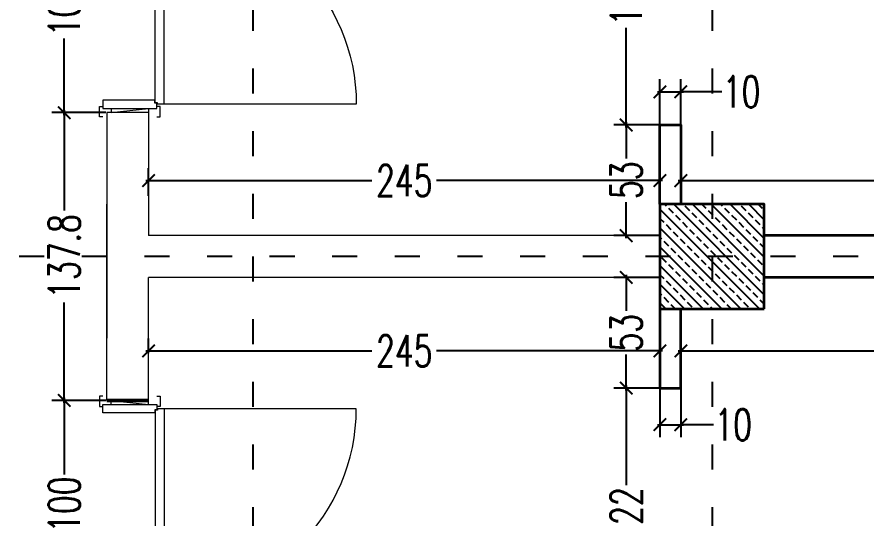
# Model space of a CAD drawing. Header units: centimetres. Extents: x -3207095 to 15275363, y -32656 to 4798027.
# Drawn here: x 688327.2 to 688734.4, y 4469746.3 to 4469986.7 of the extents above; entities that cross this region are included whole.
import ezdxf

# ---------------------------------------------------------------- set-up
doc = ezdxf.new("R2010")
doc.units = ezdxf.units.CM
doc.linetypes.add('ACAD_ISO03W100', pattern=[30, 12, -18])
doc.linetypes.add('DUZ', pattern=[500, 500])
doc.layers.get('0').update_dxf_attribs({"color": 1, "linetype": 'DUZ'})
doc.layers.add('DIM', color=1, linetype='DUZ')
doc.layers.add('KOLTAR_F', color=145, linetype='Continuous')
for name, color, linetype, lineweight in [('DUV', 220, 'Continuous', 50), ('DUVAR', 7, 'Continuous', 35), ('iç duvar', 7, 'Continuous', 50), ('KAPEN', 151, 'Continuous', 9), ('KOLON_F', 3, 'Continuous', 35)]:
    doc.layers.add(name, color=color, linetype=linetype, lineweight=lineweight)
doc.styles.add('DIM', font='ROMANSTW.SHX', dxfattribs={"width": 0.7})
doc.dimstyles.new('1_100', dxfattribs={"dimtxt": 15, "dimasz": 6, "dimexe": 6, "dimexo": 0, "dimgap": 2, "dimtad": 0, "dimdec": 1, "dimzin": 11, "dimdsep": 46, "dimtxsty": 'DIM', "dimblk": 'ARCHTICK', "dimcen": 3, "dimdle": 1.25, "dimclrt": 2, "dimadec": 0, "dimazin": 0, "dimtfac": 1.25, "dimtdec": 1, "dimtix": 1, "dimtofl": 0, "dimtmove": 1, "dimatfit": 3, "dimldrblk": 'ARCHTICK', "dimfxl": 20, "dimfxlon": 1, "dimtolj": 1, "dimtzin": 0, "dimarcsym": 0})
pattern_1 = [(135, (5191127.668, 3809263.487), (-4.4901280605, -4.4901280605), []), (135, (5191127.668, 3809267.977), (-4.4901280605, -4.4901280605), [3.175, -1.5875])]

# ---------------------------------------------------------------- blocks, each defined once
blk = doc.blocks.new('K210')
for p, q in [((0.04, 0.985), (0.04, 0.032)), ((0.96, 0.032), (0.96, 0.065)), ((0.04, 0.032), (0.047, 0.032)), ((0.047, 0.032), (0.047, 0.022)), ((0.047, 0.022), (0.953, 0.022)), ((0.953, 0.032), (0.96, 0.032)), ((0.953, 0.022), (0.953, 0.032))]:
    blk.add_line(p, q)
for points in [[(-0.02, 0.03), (-0.02, 0.045), (0.03, 0.045), (0.03, 0.03)], [(0.04, 0.065), (0.96, 0.065)], [(1.02, 0.03), (1.02, 0.045), (0.97, 0.045), (0.97, 0.03)], [(0.02, -0.19), (0, -0.19), (0.02, -0.01), (0, -0.01)], [(0.98, -0.19), (1, -0.19), (0.98, -0.01), (1, -0.01)], [(-0.02, -0.23), (-0.02, -0.245), (0.03, -0.245), (0.03, -0.23)], [(1.02, -0.23), (1.02, -0.245), (0.97, -0.245), (0.97, -0.23)]]:
    blk.add_lwpolyline(points)
for points in [[(0.02, 0.03), (0.045, 0.03), (0.045, 0.02), (0.06, 0.02), (0.06, -0.23), (0.02, -0.23)], [(0.98, 0.03), (0.955, 0.03), (0.955, 0.02), (0.94, 0.02), (0.94, -0.23), (0.98, -0.23)]]:
    blk.add_lwpolyline(points, close=True)
blk.add_arc((0.04, 0.065), 0.92, 0, 90)
blk = doc.blocks.new('_ArchTick')
at = {"color": 0, "linetype": 'ByBlock', "const_width": 0.15}
blk.add_lwpolyline([(-0.5, -0.5), (0.5, 0.5)], dxfattribs=at)
blk = doc.blocks.new('*D842')
at = {"layer": 'Defpoints', "color": 0, "linetype": 'Continuous', "lineweight": 5, "transparency": 16777216}
for p in [(688645.2, 4469827.97), (689185.2, 4469826.75), (689185.2, 4469825.66)]:
    blk.add_point(p, dxfattribs=at)
at = {"layer": 'DIM', "color": 0, "linetype": 'Continuous', "lineweight": -2, "transparency": 16777216}
for p, q in [((689185.2, 4469825.66), (689185.2, 4469832.75)), ((688643.95, 4469826.75), (688899.7, 4469826.75)), ((688645.2, 4469827.97), (688645.2, 4469820.75)), ((689186.45, 4469826.75), (688930.7, 4469826.75))]:
    blk.add_line(p, q, dxfattribs=at)
at = {"layer": 'DIM', "color": 0, "linetype": 'Continuous', "lineweight": -2, "transparency": 16777216, "xscale": 6, "yscale": 6, "zscale": 6, "rotation": 180}
blk.add_blockref('_ArchTick', (688645.2, 4469826.75), dxfattribs=at)
at = {"layer": 'DIM', "color": 0, "linetype": 'Continuous', "lineweight": -2, "transparency": 16777216, "xscale": 6, "yscale": 6, "zscale": 6}
blk.add_blockref('_ArchTick', (689185.2, 4469826.75), dxfattribs=at)
at = {"layer": 'DIM', "color": 2, "linetype": 'Continuous', "lineweight": 5, "transparency": 16777216, "insert": (688915.2, 4469826.75), "char_height": 15, "attachment_point": 5, "style": 'DIM'}
blk.add_mtext('\\A1;540', dxfattribs=at)
blk = doc.blocks.new('*D843')
at = {"layer": 'Defpoints', "color": 0, "linetype": 'Continuous', "lineweight": 5, "transparency": 16777216}
for p in [(688390.2, 4469826.75), (688390.2, 4469825.66), (688635.2, 4469825.66)]:
    blk.add_point(p, dxfattribs=at)
at = {"layer": 'DIM', "color": 0, "linetype": 'Continuous', "lineweight": -2, "transparency": 16777216}
for p, q in [((688390.2, 4469825.66), (688390.2, 4469832.75)), ((688635.2, 4469825.66), (688635.2, 4469832.75)), ((688388.95, 4469826.75), (688497.2, 4469826.75)), ((688636.45, 4469826.75), (688528.2, 4469826.75))]:
    blk.add_line(p, q, dxfattribs=at)
at = {"layer": 'DIM', "color": 0, "linetype": 'Continuous', "lineweight": -2, "transparency": 16777216, "xscale": 6, "yscale": 6, "zscale": 6, "rotation": 180}
blk.add_blockref('_ArchTick', (688390.2, 4469826.75), dxfattribs=at)
at = {"layer": 'DIM', "color": 0, "linetype": 'Continuous', "lineweight": -2, "transparency": 16777216, "xscale": 6, "yscale": 6, "zscale": 6}
blk.add_blockref('_ArchTick', (688635.2, 4469826.75), dxfattribs=at)
at = {"layer": 'DIM', "color": 2, "linetype": 'Continuous', "lineweight": 5, "transparency": 16777216, "insert": (688512.7, 4469826.75), "char_height": 15, "attachment_point": 5, "style": 'DIM'}
blk.add_mtext('\\A1;245', dxfattribs=at)
blk = doc.blocks.new('*D844')
at = {"layer": 'Defpoints', "color": 0, "linetype": 'Continuous', "lineweight": 5, "transparency": 16777216}
for p in [(688635.2, 4469861.97), (688619.05, 4469808.97), (688635.2, 4469808.97)]:
    blk.add_point(p, dxfattribs=at)
at = {"layer": 'DIM', "color": 0, "linetype": 'Continuous', "lineweight": -2, "transparency": 16777216}
for p, q in [((688619.05, 4469863.22), (688619.05, 4469845.97)), ((688635.2, 4469861.97), (688613.05, 4469861.97)), ((688619.05, 4469807.72), (688619.05, 4469824.97)), ((688635.2, 4469808.97), (688613.05, 4469808.97))]:
    blk.add_line(p, q, dxfattribs=at)
at = {"layer": 'DIM', "color": 0, "linetype": 'Continuous', "lineweight": -2, "transparency": 16777216, "xscale": 6, "yscale": 6, "zscale": 6}
for p, rotation in [((688619.05, 4469861.97), 90), ((688619.05, 4469808.97), 270)]:
    blk.add_blockref('_ArchTick', p, dxfattribs=dict(at, rotation=rotation))
at = {"layer": 'DIM', "color": 2, "linetype": 'Continuous', "lineweight": 5, "transparency": 16777216, "insert": (688619.05, 4469835.47), "char_height": 15, "attachment_point": 5, "rotation": 90, "style": 'DIM'}
blk.add_mtext('\\A1;53', dxfattribs=at)
blk = doc.blocks.new('*D845')
at = {"layer": 'Defpoints', "color": 0, "linetype": 'Continuous', "lineweight": 5, "transparency": 16777216}
for p in [(688635.2, 4469808.97), (688619.05, 4469686.97), (688635.2, 4469686.97)]:
    blk.add_point(p, dxfattribs=at)
at = {"layer": 'DIM', "color": 0, "linetype": 'Continuous', "lineweight": -2, "transparency": 16777216}
for p, q in [((688619.05, 4469810.22), (688619.05, 4469762.47)), ((688635.2, 4469808.97), (688613.05, 4469808.97)), ((688619.05, 4469685.72), (688619.05, 4469733.47)), ((688635.2, 4469686.97), (688613.05, 4469686.97))]:
    blk.add_line(p, q, dxfattribs=at)
at = {"layer": 'DIM', "color": 0, "linetype": 'Continuous', "lineweight": -2, "transparency": 16777216, "xscale": 6, "yscale": 6, "zscale": 6}
for p, rotation in [((688619.05, 4469808.97), 90), ((688619.05, 4469686.97), 270)]:
    blk.add_blockref('_ArchTick', p, dxfattribs=dict(at, rotation=rotation))
at = {"layer": 'DIM', "color": 2, "linetype": 'Continuous', "lineweight": 5, "transparency": 16777216, "insert": (688619.05, 4469747.97), "char_height": 15, "attachment_point": 5, "rotation": 90, "style": 'DIM'}
blk.add_mtext('\\A1;122', dxfattribs=at)
blk = doc.blocks.new('*D850')
at = {"layer": 'Defpoints', "color": 0, "linetype": 'Continuous', "lineweight": 5, "transparency": 16777216}
for p in [(688349.79, 4469803.08), (688370.2, 4469803.08), (688370.2, 4469703.08)]:
    blk.add_point(p, dxfattribs=at)
at = {"layer": 'DIM', "color": 0, "linetype": 'Continuous', "lineweight": -2, "transparency": 16777216}
for p, q in [((688369.79, 4469803.08), (688343.79, 4469803.08)), ((688349.79, 4469804.33), (688349.79, 4469767.58)), ((688349.79, 4469701.83), (688349.79, 4469738.58)), ((688369.79, 4469703.08), (688343.79, 4469703.08))]:
    blk.add_line(p, q, dxfattribs=at)
at = {"layer": 'DIM', "color": 0, "linetype": 'Continuous', "lineweight": -2, "transparency": 16777216, "xscale": 6, "yscale": 6, "zscale": 6}
for p, rotation in [((688349.79, 4469803.08), 90), ((688349.79, 4469703.08), 270)]:
    blk.add_blockref('_ArchTick', p, dxfattribs=dict(at, rotation=rotation))
at = {"layer": 'DIM', "color": 2, "linetype": 'Continuous', "lineweight": 5, "transparency": 16777216, "insert": (688349.79, 4469753.08), "char_height": 15, "attachment_point": 5, "rotation": 90, "style": 'DIM'}
blk.add_mtext('\\A1;100', dxfattribs=at)
blk = doc.blocks.new('*D851')
at = {"layer": 'Defpoints', "color": 0, "linetype": 'Continuous', "lineweight": 5, "transparency": 16777216}
for p in [(688349.79, 4469940.86), (688370.21, 4469940.86), (688370.2, 4469803.08)]:
    blk.add_point(p, dxfattribs=at)
at = {"layer": 'DIM', "color": 0, "linetype": 'Continuous', "lineweight": -2, "transparency": 16777216}
for p, q in [((688369.79, 4469940.86), (688343.79, 4469940.86)), ((688349.79, 4469942.11), (688349.79, 4469893.97)), ((688349.79, 4469801.83), (688349.79, 4469849.97)), ((688369.79, 4469803.08), (688343.79, 4469803.08))]:
    blk.add_line(p, q, dxfattribs=at)
at = {"layer": 'DIM', "color": 0, "linetype": 'Continuous', "lineweight": -2, "transparency": 16777216, "xscale": 6, "yscale": 6, "zscale": 6}
for p, rotation in [((688349.79, 4469940.86), 90), ((688349.79, 4469803.08), 270)]:
    blk.add_blockref('_ArchTick', p, dxfattribs=dict(at, rotation=rotation))
at = {"layer": 'DIM', "color": 2, "linetype": 'Continuous', "lineweight": 5, "transparency": 16777216, "insert": (688349.79, 4469871.97), "char_height": 15, "attachment_point": 5, "rotation": 90, "style": 'DIM'}
blk.add_mtext('\\A1;137.8', dxfattribs=at)
blk = doc.blocks.new('*D852')
at = {"layer": 'Defpoints', "color": 0, "linetype": 'Continuous', "lineweight": 5, "transparency": 16777216}
for p in [(688349.79, 4470040.86), (688370.2, 4470040.86), (688370.2, 4469940.86)]:
    blk.add_point(p, dxfattribs=at)
at = {"layer": 'DIM', "color": 0, "linetype": 'Continuous', "lineweight": -2, "transparency": 16777216}
for p, q in [((688369.79, 4470040.86), (688343.79, 4470040.86)), ((688349.79, 4470042.11), (688349.79, 4470005.36)), ((688349.79, 4469939.61), (688349.79, 4469976.36)), ((688369.79, 4469940.86), (688343.79, 4469940.86))]:
    blk.add_line(p, q, dxfattribs=at)
at = {"layer": 'DIM', "color": 0, "linetype": 'Continuous', "lineweight": -2, "transparency": 16777216, "xscale": 6, "yscale": 6, "zscale": 6}
for p, rotation in [((688349.79, 4470040.86), 90), ((688349.79, 4469940.86), 270)]:
    blk.add_blockref('_ArchTick', p, dxfattribs=dict(at, rotation=rotation))
at = {"layer": 'DIM', "color": 2, "linetype": 'Continuous', "lineweight": 5, "transparency": 16777216, "insert": (688349.79, 4469990.86), "char_height": 15, "attachment_point": 5, "rotation": 90, "style": 'DIM'}
blk.add_mtext('\\A1;100', dxfattribs=at)
blk = doc.blocks.new('*D868')
at = {"layer": 'Defpoints', "color": 0, "linetype": 'Continuous', "lineweight": 5, "transparency": 16777216}
for p in [(688635.2, 4469908.3), (688390.2, 4469901.01), (688635.2, 4469901.01)]:
    blk.add_point(p, dxfattribs=at)
at = {"layer": 'DIM', "color": 0, "linetype": 'Continuous', "lineweight": -2, "transparency": 16777216}
for p, q in [((688390.2, 4469901.01), (688390.2, 4469914.3)), ((688635.2, 4469901.01), (688635.2, 4469914.3)), ((688388.95, 4469908.3), (688497.2, 4469908.3)), ((688636.45, 4469908.3), (688528.2, 4469908.3))]:
    blk.add_line(p, q, dxfattribs=at)
at = {"layer": 'DIM', "color": 0, "linetype": 'Continuous', "lineweight": -2, "transparency": 16777216, "xscale": 6, "yscale": 6, "zscale": 6, "rotation": 180}
blk.add_blockref('_ArchTick', (688390.2, 4469908.3), dxfattribs=at)
at = {"layer": 'DIM', "color": 0, "linetype": 'Continuous', "lineweight": -2, "transparency": 16777216, "xscale": 6, "yscale": 6, "zscale": 6}
blk.add_blockref('_ArchTick', (688635.2, 4469908.3), dxfattribs=at)
at = {"layer": 'DIM', "color": 2, "linetype": 'Continuous', "lineweight": 5, "transparency": 16777216, "insert": (688512.7, 4469908.3), "char_height": 15, "attachment_point": 5, "style": 'DIM'}
blk.add_mtext('\\A1;245', dxfattribs=at)
blk = doc.blocks.new('*D869')
at = {"layer": 'Defpoints', "color": 0, "linetype": 'Continuous', "lineweight": 5, "transparency": 16777216}
for p in [(688645.2, 4469908.3), (689185.2, 4469908.3), (689185.2, 4469908.3)]:
    blk.add_point(p, dxfattribs=at)
at = {"layer": 'DIM', "color": 0, "linetype": 'Continuous', "lineweight": -2, "transparency": 16777216}
for p, q in [((688645.2, 4469908.3), (688645.2, 4469914.3)), ((689185.2, 4469908.3), (689185.2, 4469914.3)), ((688643.95, 4469908.3), (688899.7, 4469908.3)), ((689186.45, 4469908.3), (688930.7, 4469908.3))]:
    blk.add_line(p, q, dxfattribs=at)
at = {"layer": 'DIM', "color": 0, "linetype": 'Continuous', "lineweight": -2, "transparency": 16777216, "xscale": 6, "yscale": 6, "zscale": 6, "rotation": 180}
blk.add_blockref('_ArchTick', (688645.2, 4469908.3), dxfattribs=at)
at = {"layer": 'DIM', "color": 0, "linetype": 'Continuous', "lineweight": -2, "transparency": 16777216, "xscale": 6, "yscale": 6, "zscale": 6}
blk.add_blockref('_ArchTick', (689185.2, 4469908.3), dxfattribs=at)
at = {"layer": 'DIM', "color": 2, "linetype": 'Continuous', "lineweight": 5, "transparency": 16777216, "insert": (688915.2, 4469908.3), "char_height": 15, "attachment_point": 5, "style": 'DIM'}
blk.add_mtext('\\A1;540', dxfattribs=at)
blk = doc.blocks.new('*D870')
at = {"layer": 'Defpoints', "color": 0, "linetype": 'Continuous', "lineweight": 5, "transparency": 16777216}
for p in [(688635.2, 4469808.97), (688645.2, 4469808.97), (688645.2, 4469791.42)]:
    blk.add_point(p, dxfattribs=at)
at = {"layer": 'DIM', "color": 0, "linetype": 'Continuous', "lineweight": -2, "transparency": 16777216}
for p, q in [((688635.2, 4469808.97), (688635.2, 4469785.42)), ((688645.2, 4469808.97), (688645.2, 4469785.42)), ((688633.95, 4469791.42), (688646.45, 4469791.42)), ((688660.79, 4469791.42), (688645.2, 4469791.42))]:
    blk.add_line(p, q, dxfattribs=at)
at = {"layer": 'DIM', "color": 0, "linetype": 'Continuous', "lineweight": -2, "transparency": 16777216, "xscale": 6, "yscale": 6, "zscale": 6, "rotation": 180}
blk.add_blockref('_ArchTick', (688635.2, 4469791.42), dxfattribs=at)
at = {"layer": 'DIM', "color": 0, "linetype": 'Continuous', "lineweight": -2, "transparency": 16777216, "xscale": 6, "yscale": 6, "zscale": 6}
blk.add_blockref('_ArchTick', (688645.2, 4469791.42), dxfattribs=at)
at = {"layer": 'DIM', "color": 2, "linetype": 'Continuous', "lineweight": 5, "transparency": 16777216, "insert": (688670.29, 4469791.42), "char_height": 15, "attachment_point": 5, "style": 'DIM'}
blk.add_mtext('\\A1;10', dxfattribs=at)
blk = doc.blocks.new('*D871')
at = {"layer": 'Defpoints', "color": 0, "linetype": 'Continuous', "lineweight": 5, "transparency": 16777216}
for p in [(688645.2, 4469950.83), (688635.2, 4469934.97), (688645.2, 4469934.97)]:
    blk.add_point(p, dxfattribs=at)
at = {"layer": 'DIM', "color": 0, "linetype": 'Continuous', "lineweight": -2, "transparency": 16777216}
for p, q in [((688635.2, 4469934.97), (688635.2, 4469956.83)), ((688645.2, 4469934.97), (688645.2, 4469956.83)), ((688633.95, 4469950.83), (688646.45, 4469950.83)), ((688664.82, 4469950.83), (688645.2, 4469950.83))]:
    blk.add_line(p, q, dxfattribs=at)
at = {"layer": 'DIM', "color": 0, "linetype": 'Continuous', "lineweight": -2, "transparency": 16777216, "xscale": 6, "yscale": 6, "zscale": 6, "rotation": 180}
blk.add_blockref('_ArchTick', (688635.2, 4469950.83), dxfattribs=at)
at = {"layer": 'DIM', "color": 0, "linetype": 'Continuous', "lineweight": -2, "transparency": 16777216, "xscale": 6, "yscale": 6, "zscale": 6}
blk.add_blockref('_ArchTick', (688645.2, 4469950.83), dxfattribs=at)
at = {"layer": 'DIM', "color": 2, "linetype": 'Continuous', "lineweight": 5, "transparency": 16777216, "insert": (688674.32, 4469950.83), "char_height": 15, "attachment_point": 5, "style": 'DIM'}
blk.add_mtext('\\A1;10', dxfattribs=at)
blk = doc.blocks.new('*D872')
at = {"layer": 'Defpoints', "color": 0, "linetype": 'Continuous', "lineweight": 5, "transparency": 16777216}
for p in [(688619.05, 4469934.97), (688635.2, 4469934.97), (688635.2, 4469881.97)]:
    blk.add_point(p, dxfattribs=at)
at = {"layer": 'DIM', "color": 0, "linetype": 'Continuous', "lineweight": -2, "transparency": 16777216}
for p, q in [((688635.2, 4469934.97), (688613.05, 4469934.97)), ((688619.05, 4469936.22), (688619.05, 4469918.97)), ((688619.05, 4469880.72), (688619.05, 4469897.97)), ((688635.2, 4469881.97), (688613.05, 4469881.97))]:
    blk.add_line(p, q, dxfattribs=at)
at = {"layer": 'DIM', "color": 0, "linetype": 'Continuous', "lineweight": -2, "transparency": 16777216, "xscale": 6, "yscale": 6, "zscale": 6}
for p, rotation in [((688619.05, 4469934.97), 90), ((688619.05, 4469881.97), 270)]:
    blk.add_blockref('_ArchTick', p, dxfattribs=dict(at, rotation=rotation))
at = {"layer": 'DIM', "color": 2, "linetype": 'Continuous', "lineweight": 5, "transparency": 16777216, "insert": (688619.05, 4469908.47), "char_height": 15, "attachment_point": 5, "rotation": 90, "style": 'DIM'}
blk.add_mtext('\\A1;53', dxfattribs=at)
blk = doc.blocks.new('*D873')
at = {"layer": 'Defpoints', "color": 0, "linetype": 'Continuous', "lineweight": 5, "transparency": 16777216}
for p in [(688619.05, 4470056.97), (688635.2, 4470056.97), (688635.2, 4469934.97)]:
    blk.add_point(p, dxfattribs=at)
at = {"layer": 'DIM', "color": 0, "linetype": 'Continuous', "lineweight": -2, "transparency": 16777216}
for p, q in [((688635.2, 4470056.97), (688613.05, 4470056.97)), ((688619.05, 4470058.22), (688619.05, 4470010.47)), ((688619.05, 4469933.72), (688619.05, 4469981.47)), ((688635.2, 4469934.97), (688613.05, 4469934.97))]:
    blk.add_line(p, q, dxfattribs=at)
at = {"layer": 'DIM', "color": 0, "linetype": 'Continuous', "lineweight": -2, "transparency": 16777216, "xscale": 6, "yscale": 6, "zscale": 6}
for p, rotation in [((688619.05, 4470056.97), 90), ((688619.05, 4469934.97), 270)]:
    blk.add_blockref('_ArchTick', p, dxfattribs=dict(at, rotation=rotation))
at = {"layer": 'DIM', "color": 2, "linetype": 'Continuous', "lineweight": 5, "transparency": 16777216, "insert": (688619.05, 4469995.97), "char_height": 15, "attachment_point": 5, "rotation": 90, "style": 'DIM'}
blk.add_mtext('\\A1;122', dxfattribs=at)

msp = doc.modelspace()

# ---------------------------------------------------------------- hatches: boundary and pattern name
at = {"layer": 'KOLTAR_F'}
h = msp.add_hatch(dxfattribs=at)
h.set_pattern_fill('ANSI33', color=256, angle=90, style=0)
h.set_pattern_definition(pattern_1)
h.paths.add_polyline_path([(688685.2, 4469846.97), (688685.2, 4469896.97), (688635.2, 4469896.97), (688635.2, 4469846.97)])
h = msp.add_hatch(dxfattribs=at)
h.set_pattern_fill('ANSI33', color=256, angle=90, style=0)
h.set_pattern_definition(pattern_1)
h.paths.add_polyline_path([(688685.2, 4469846.97), (688685.2, 4469896.97), (688635.2, 4469896.97), (688635.2, 4469846.97)])

# ---------------------------------------------------------------- linework, layer by layer
at = {"color": 232, "linetype": 'ACAD_ISO03W100'}
for p, q in [((688440.2, 4472511.97), (688440.2, 4469381.97)), ((688660.2, 4472511.97), (688660.2, 4469381.97)), ((689300.2, 4469871.97), (685360.2, 4469871.97))]:
    msp.add_line(p, q, dxfattribs=at)
at = {"layer": 'DUV'}
msp.add_line((688390.2, 4469803.08), (688370.2, 4469803.08), dxfattribs=at)
at = {"layer": 'DUVAR'}
for p, q in [((689155.2, 4469881.97), (688685.2, 4469881.97)), ((689155.2, 4469861.97), (688685.2, 4469861.97))]:
    msp.add_line(p, q, dxfattribs=at)
for points in [[(688635.2, 4469896.97), (688635.2, 4469934.97), (688645.2, 4469934.97), (688645.2, 4469896.97)], [(688635.2, 4469846.97), (688635.2, 4469808.97), (688645.2, 4469808.97), (688645.2, 4469846.97)]]:
    msp.add_lwpolyline(points, dxfattribs=at)
at = {"layer": 'iç duvar', "color": 7, "lineweight": 18}
for p, q in [((688370.2, 4469940.86), (688370.2, 4469832.89)), ((688390.2, 4469940.85), (688370.2, 4469940.86)), ((688390.2, 4469940.85), (688390.2, 4469881.97)), ((688370.2, 4469803.08), (688370.2, 4469896.97)), ((688635.2, 4469881.97), (688390.2, 4469881.97)), ((688390.2, 4469803.08), (688390.2, 4469861.97)), ((688635.2, 4469861.97), (688390.2, 4469861.97))]:
    msp.add_line(p, q, dxfattribs=at)
at = {"layer": 'KOLON_F'}
msp.add_lwpolyline([(688685.2, 4469846.97), (688685.2, 4469896.97), (688635.2, 4469896.97), (688635.2, 4469846.97)], close=True, dxfattribs=at)
msp.add_lwpolyline([(688685.2, 4469846.97), (688685.2, 4469896.97), (688635.2, 4469896.97), (688635.2, 4469846.97)], close=True, dxfattribs=at)
msp.add_lwpolyline([(688685.2, 4469846.97), (688685.2, 4469896.97), (688635.2, 4469896.97), (688635.2, 4469846.97)], close=True, dxfattribs=at)
msp.add_lwpolyline([(688685.2, 4469846.97), (688685.2, 4469896.97), (688635.2, 4469896.97), (688635.2, 4469846.97)], close=True, dxfattribs=at)

# ---------------------------------------------------------------- block references
at = {"layer": 'KAPEN', "yscale": 100, "zscale": 100, "rotation": 270}
for p, xscale in [((688391.2, 4469940.85), -100), ((688391.2, 4469803.08), 100)]:
    msp.add_blockref('K210', p, dxfattribs=dict(at, xscale=xscale))

# ---------------------------------------------------------------- dimensions: what is measured, and where the dimension line sits
at = {"layer": 'DIM', "linetype": 'Continuous', "lineweight": 5}
for base, p1, p2, angle, picture, middle in [((688619.05, 4470056.97), (688635.2, 4469934.97), (688635.2, 4470056.97), 90, '*D873', (688619.05, 4469995.97)), ((688349.79, 4470040.86), (688370.2, 4469940.86), (688370.2, 4470040.86), 90, '*D852', (688349.79, 4469990.86)), ((688349.79, 4469940.86), (688370.2, 4469803.08), (688370.21, 4469940.86), 90, '*D851', (688349.79, 4469871.97)), ((688619.05, 4469934.97), (688635.2, 4469881.97), (688635.2, 4469934.97), 90, '*D872', (688619.05, 4469908.47)), ((688635.2, 4469908.3), (688390.2, 4469901.01), (688635.2, 4469901.01), 180, '*D868', (688512.7, 4469908.3)), ((689185.2, 4469908.3), (688645.2, 4469908.3), (689185.2, 4469908.3), 180, '*D869', (688915.2, 4469908.3)), ((688619.05, 4469808.97), (688635.2, 4469861.97), (688635.2, 4469808.97), 90, '*D844', (688619.05, 4469835.47)), ((688390.2, 4469826.75), (688635.2, 4469825.66), (688390.2, 4469825.66), 180, '*D843', (688512.7, 4469826.75)), ((689185.2, 4469826.75), (688645.2, 4469827.97), (689185.2, 4469825.66), 180, '*D842', (688915.2, 4469826.75)), ((688619.05, 4469686.97), (688635.2, 4469808.97), (688635.2, 4469686.97), 90, '*D845', (688619.05, 4469747.97)), ((688349.79, 4469803.08), (688370.2, 4469703.08), (688370.2, 4469803.08), 90, '*D850', (688349.79, 4469753.08))]:
    dim = msp.add_linear_dim(base=base, p1=p1, p2=p2, angle=angle, dimstyle='1_100', dxfattribs=at)
    dim.commit()
    dim.dimension.update_dxf_attribs({"geometry": picture, "text_midpoint": middle})
for base, p1, p2, picture, middle in [((688645.2, 4469950.83), (688635.2, 4469934.97), (688645.2, 4469934.97), '*D871', (688674.32, 4469960.03)), ((688645.2, 4469791.42), (688635.2, 4469808.97), (688645.2, 4469808.97), '*D870', (688670.29, 4469791.42))]:
    dim = msp.add_linear_dim(base=base, p1=p1, p2=p2, angle=180, dimstyle='1_100', dxfattribs=at)
    dim.commit()
    dim.dimension.update_dxf_attribs({"geometry": picture, "text_midpoint": middle, "dimtype": 160})

doc.saveas('drawing.dxf')
